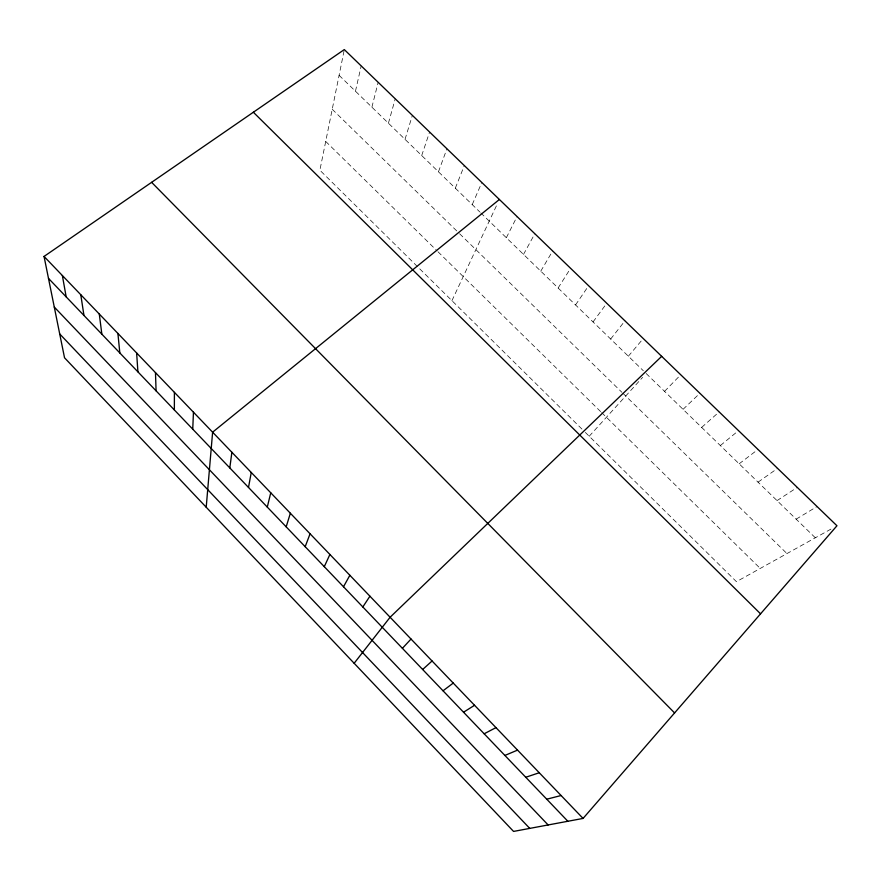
<?xml version="1.0" encoding="UTF-8"?>
<svg xmlns="http://www.w3.org/2000/svg" width="881" height="881" viewBox="0 0 881 881"><rect width="100%" height="100%" fill="white"/><g stroke="black" fill="none" stroke-linecap="round" stroke-linejoin="round"><path stroke-width="0.66" stroke-dasharray="4.41 3.3" d="M344.053 50.867L319.88 170.22L582.418 429.543M355.461 91.217L361.199 65.91M371.903 107.174L378.169 82.318M388.422 123.219L395.239 98.804M405.018 139.341L412.374 115.378M421.702 155.541L429.609 132.029M438.463 171.817L446.92 148.768M455.312 188.171L464.32 165.584M472.238 204.612L481.819 182.499M451.942 300.652L497.137 204.293M506.333 237.727L517.059 216.561M523.512 254.4L534.822 233.729M540.769 271.161L552.662 250.975M558.114 288.01L570.602 268.309M575.546 304.936L588.629 285.741M593.056 321.939L606.756 303.262M610.665 339.042L624.97 320.86M628.351 356.221L643.273 338.557M589.213 436.249L639.121 381.22M640.872 379.282L642.623 377.354M664.549 391.362L680.738 374.766M683.05 409.335L699.899 393.289M701.661 427.406L719.16 411.912M720.361 445.555L738.531 430.633M739.148 463.813L758.001 449.453M758.045 482.16L777.582 468.373M777.042 500.606L797.261 487.402M796.138 519.151L817.05 506.531M830.948 529.107L736.439 581.68L583.398 430.501M339.097 75.326L479.793 211.947M480.74 212.872L643.328 370.758M646.136 373.489L815.332 537.784M332.225 109.266L458.66 232.804M459.618 233.74L621.931 392.331M622.878 393.245L786.964 553.565M325.706 141.423L437.031 250.821M438 251.779L600.699 411.658M601.657 412.594L760.237 568.432"/><path stroke-width="1.32" d="M174.361 409.962L174.405 392.353M192.741 429.168L193.457 412.209M206.209 507.225L212.618 432.186L499.395 199.48M229.809 467.91L231.879 452.272M248.497 487.446L251.261 472.48M267.284 507.082L270.753 492.798M286.182 526.838L290.356 513.238M305.178 546.694L310.068 533.798M324.285 566.67L329.901 554.468M343.502 586.757L349.856 575.271M362.829 606.954L369.921 596.195M354.151 663.272L390.107 617.24L661.675 356.342M583.068 818.427L836.95 525.759L344.306 49.578L44.05 256.437L64.533 357.785L513.557 831.422L583.068 818.427L44.05 256.437M402.408 648.317L411.02 639.044M422.66 669.494L432.064 660.992M443.033 690.792L453.241 683.072M463.538 712.222L474.551 705.285M484.154 733.774L495.992 727.629M504.89 755.446L517.554 750.116M525.759 777.262L539.26 772.747M546.749 799.199L561.098 795.521M253.354 112.239L760.556 613.826M151.62 182.334L674.582 712.927M48.488 278.385L567.86 821.268M54.281 307.062L548.125 824.957M59.71 333.943L529.745 828.393M62.364 275.522L66.174 296.875M80.777 294.728L83.959 315.464M99.289 314.032L101.844 334.163M117.911 333.447L119.827 352.951M136.632 352.973L137.91 371.848M155.474 372.608L156.08 390.856"/></g></svg>
